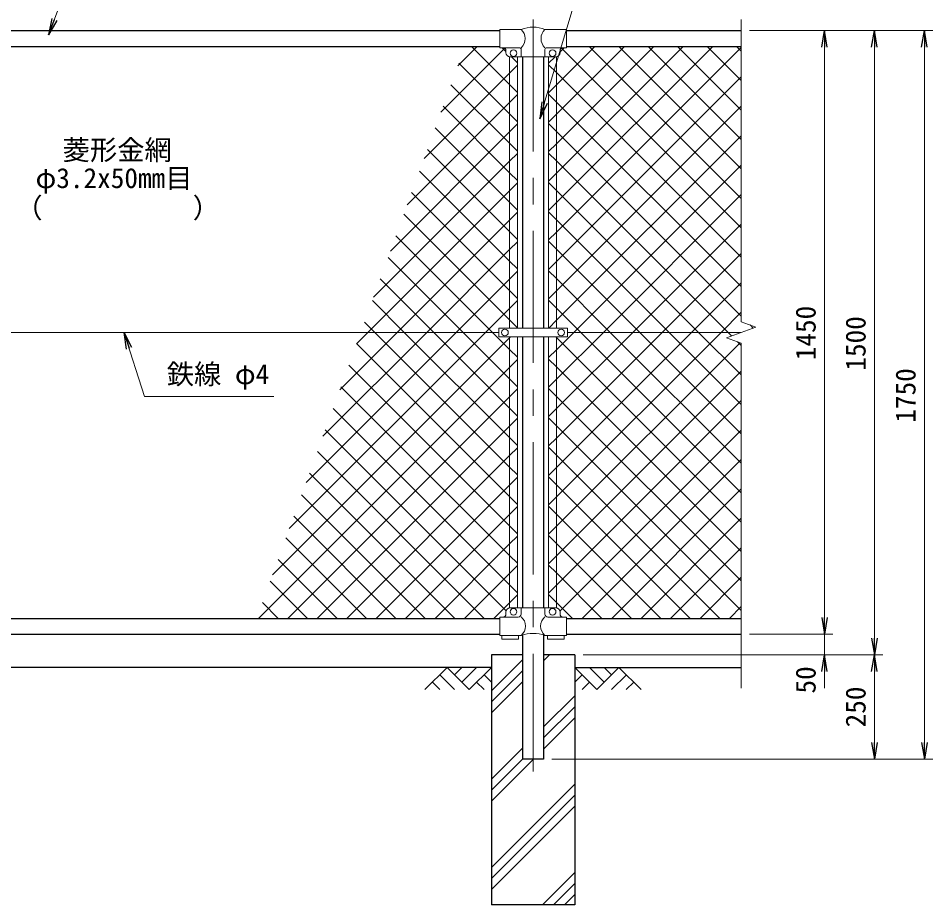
# Model space of a CAD drawing. Units: millimetres, scale not verified. Extents: x -4200 to 4200, y -2970 to 2970.
# Drawn here: x -2621 to -425, y -1140 to 990 of the extents above; entities that cross this region are included whole.
import ezdxf
from ezdxf.enums import TextEntityAlignment as Align

# ---------------------------------------------------------------- set-up
doc = ezdxf.new("R2010")
doc.units = ezdxf.units.MM
doc.header["$LTSCALE"] = 10
doc.linetypes.add('USER1', pattern=[50.8, 31.75, -6.35, 6.35, -6.35])
for name, color, linetype, lineweight in [('0-1_D-BMK', 2, 'USER1', 13), ('0-2_D-STR1', 1, 'Continuous', 25), ('0-3_D-STR-DIM', 7, 'Continuous', 13), ('0-8_D-STR4', 7, 'Continuous', 25), ('0-9_D-BGD', 7, 'Continuous', 25), ('0-A_D-DCR-HCH', 7, 'Continuous', 13), ('0-B_D-STR3', 3, 'Continuous', 13), ('0-C_D-STR2', 7, 'Continuous', 13), ('0-D_D-STR-TXT', 7, 'Continuous', 13)]:
    doc.layers.add(name, color=color, linetype=linetype, lineweight=lineweight)
doc.layers.add('0-4_0', color=7, linetype='Continuous')
doc.styles.add('ＭＳ ゴシック', font='')
doc.styles.get('ＭＳ ゴシック').set_extended_font_data('MS Gothic')

# ---------------------------------------------------------------- blocks, each defined once
blk = doc.blocks.new('_Open')
at = {"layer": '0-4_0'}
blk.add_line((-10, 1.667), (0, 0), dxfattribs=at)
blk.add_lwpolyline([(-10, -1.667), (0, 0), (-10, 0)], dxfattribs=at)

msp = doc.modelspace()

# ---------------------------------------------------------------- linework, layer by layer
at = {"layer": '0-1_D-BMK'}
msp.add_line((-1384.97, 987.06), (-1384.97, -820), dxfattribs=at)
at = {"layer": '0-2_D-STR1'}
for p, q in [((-3304.97, 960), (-1464.97, 960)), ((-1304.97, 960), (-884.97, 960)), ((-3304.97, 922), (-1464.97, 922)), ((-1304.97, 922), (-884.97, 922)), ((-1410.37, 897), (-1410.37, 245.5)), ((-1359.57, 897), (-1359.57, 245.5)), ((-1410.37, 224.5), (-1410.37, -427)), ((-1359.57, 224.5), (-1359.57, -427)), ((-3304.97, -452), (-1464.97, -452)), ((-1304.97, -452), (-884.97, -452)), ((-3304.97, -490), (-1464.97, -490)), ((-1410.37, -493), (-1410.37, -790)), ((-1359.57, -493), (-1359.57, -790)), ((-1304.97, -490), (-884.97, -490)), ((-1359.57, -790), (-1410.37, -790))]:
    msp.add_line(p, q, dxfattribs=at)
at = {"layer": '0-3_D-STR-DIM'}
for p, q in [((-884.97, 987.06), (-884.97, 260.65)), ((-864.97, 960), (-664.97, 960)), ((-864.97, 960), (-544.97, 960)), ((-864.97, 960), (-424.97, 960)), ((-684.97, 920), (-684.97, -450)), ((-564.97, 920), (-564.97, -500)), ((-444.97, 920), (-444.97, -750)), ((-920.21, 222.17), (-849.74, 247.83)), ((-849.74, 247.83), (-884.97, 260.65)), ((-884.97, 209.35), (-920.21, 222.17)), ((-884.97, 209.35), (-884.97, -620)), ((-684.97, -450), (-684.97, -410)), ((-864.97, -490), (-664.97, -490)), ((-864.97, -490), (-664.97, -490)), ((-684.97, -490), (-684.97, -540)), ((-1264.97, -540), (-664.97, -540)), ((-1264.97, -540), (-544.97, -540)), ((-1264.97, -540), (-544.97, -540)), ((-684.97, -580), (-684.97, -620)), ((-564.97, -580), (-564.97, -750)), ((-1339.57, -790), (-424.97, -790)), ((-1339.57, -790), (-544.97, -790))]:
    msp.add_line(p, q, dxfattribs=at)
at = {"layer": '0-8_D-STR4'}
for p, q in [((-1484.97, -540), (-1484.97, -1140)), ((-1410.37, -540), (-1484.97, -540)), ((-1284.97, -540), (-1359.57, -540)), ((-1284.97, -540), (-1284.97, -1140)), ((-1284.97, -1140), (-1484.97, -1140)), ((-1284.97, -1140), (-1484.97, -1140))]:
    msp.add_line(p, q, dxfattribs=at)
at = {"layer": '0-9_D-BGD'}
for p, q in [((-1484.97, -570), (-3284.97, -570)), ((-1284.97, -570), (-884.97, -570))]:
    msp.add_line(p, q, dxfattribs=at)
at = {"layer": '0-A_D-DCR-HCH'}
for p, q in [((-1359.57, -553.84), (-1345.74, -540)), ((-1591.4, -570), (-1644.61, -623.21)), ((-1591.4, -570), (-1538.19, -623.21)), ((-1573.66, -587.74), (-1555.92, -570)), ((-1555.92, -605.47), (-1520.45, -570)), ((-1538.19, -623.21), (-1484.97, -570)), ((-1484.97, -626.21), (-1410.37, -551.61)), ((-1231.76, -623.21), (-1284.97, -570)), ((-1214.03, -605.47), (-1249.5, -570)), ((-1178.55, -570), (-1231.76, -623.21)), ((-1196.2, -587.83), (-1214.03, -570)), ((-1178.55, -570), (-1125.34, -623.21)), ((-1609.14, -587.74), (-1573.5, -623.21)), ((-1502.71, -587.74), (-1484.97, -605.39)), ((-1484.97, -652.72), (-1410.37, -578.12)), ((-1267.24, -587.74), (-1284.97, -605.39)), ((-1160.81, -587.74), (-1196.45, -623.21)), ((-1626.87, -605.47), (-1609.05, -623.21)), ((-1520.45, -605.47), (-1502.63, -623.21)), ((-1484.97, -679.24), (-1410.37, -604.64)), ((-1249.5, -605.47), (-1267.32, -623.21)), ((-1143.08, -605.47), (-1160.89, -623.21)), ((-1359.57, -712.94), (-1284.97, -638.34)), ((-1359.57, -739.45), (-1284.97, -664.85)), ((-1359.57, -765.97), (-1284.97, -691.37)), ((-1484.97, -838.34), (-1410.37, -763.74)), ((-1484.97, -891.37), (-1383.6, -790)), ((-1484.97, -864.85), (-1410.12, -790)), ((-1484.97, -1050.47), (-1284.97, -850.47)), ((-1484.97, -1076.99), (-1284.97, -876.99)), ((-1484.97, -1103.5), (-1284.97, -903.5)), ((-1362.37, -1140), (-1284.97, -1062.6)), ((-1335.86, -1140), (-1284.97, -1089.12)), ((-1309.34, -1140), (-1284.97, -1115.63))]:
    msp.add_line(p, q, dxfattribs=at)
at = {"layer": '0-B_D-STR3'}
for p, q in [((-1464.97, 963), (-1464.97, 919)), ((-1464.97, 963), (-1413.52, 963)), ((-1356.42, 963), (-1304.97, 963)), ((-1304.97, 963), (-1304.97, 919)), ((-1464.97, 919), (-1418.22, 919)), ((-1449.97, 912), (-1449.97, 907)), ((-1413.52, 914.3), (-1413.52, 897)), ((-1356.42, 914.3), (-1356.42, 897)), ((-1351.72, 919), (-1304.97, 919)), ((-1319.97, 912), (-1319.97, 907)), ((-1441.47, 897), (-1441.47, 245.5)), ((-1439.97, 897), (-1329.97, 897)), ((-1422.47, 897), (-1422.47, 245.5)), ((-1347.47, 897), (-1347.47, 245.5)), ((-1328.47, 897), (-1328.47, 245.5)), ((-1467.47, 245.5), (-1467.47, 224.5)), ((-1302.47, 245.5), (-1467.47, 245.5)), ((-1302.47, 245.5), (-1302.47, 224.5)), ((-3307.98, 235), (-1467.47, 235)), ((-1302.47, 224.5), (-1467.47, 224.5)), ((-1441.47, 224.5), (-1441.47, -427.11)), ((-1422.47, 224.5), (-1422.47, -427)), ((-1347.47, 224.5), (-1347.47, -427)), ((-1328.47, 224.5), (-1328.47, -427.11)), ((-1302.47, 235), (-884.97, 235)), ((-1449.97, -437), (-1449.97, -442)), ((-1439.97, -427), (-1329.97, -427)), ((-1413.52, -427), (-1413.52, -442)), ((-1356.42, -427), (-1356.42, -442)), ((-1319.97, -437), (-1319.97, -442)), ((-1464.97, -449), (-1464.97, -493)), ((-1420.52, -449), (-1464.97, -449)), ((-1304.97, -449), (-1349.42, -449)), ((-1304.97, -449), (-1304.97, -493)), ((-1413.52, -493), (-1464.97, -493)), ((-1459.97, -493), (-1459.97, -502.3)), ((-1419.97, -502.3), (-1459.97, -502.3)), ((-1419.97, -493), (-1419.97, -502.3)), ((-1304.97, -493), (-1356.42, -493)), ((-1349.97, -493), (-1349.97, -502.3)), ((-1309.97, -502.3), (-1349.97, -502.3)), ((-1309.97, -493), (-1309.97, -502.3))]:
    msp.add_line(p, q, dxfattribs=at)
for centre in [(-1431.97, 906), (-1337.97, 906), (-1452.47, 235), (-1317.47, 235), (-1431.97, -436), (-1337.97, -436)]:
    msp.add_circle(centre, 8, dxfattribs=at)
for centre, radius, start, end in [((-1384.97, 888.27), 80, 69.0916, 110.9084), ((-1434.78, 941), 30.59, 314.01503, 45.98497), ((-1335.17, 941), 30.59, 134.01503, 225.98497), ((-1456.97, 912), 7, 0, 90), ((-1439.97, 907), 10, 180, 270), ((-1418.22, 914.3), 4.7, 0, 90), ((-1351.72, 914.3), 4.7, 90, 180), ((-1329.97, 907), 10, 270, 0), ((-1312.97, 912), 7, 90, 180), ((-1439.97, -437), 10, 90, 180), ((-1329.97, -437), 10, 0, 90), ((-1456.97, -442), 7, 270, 0), ((-1420.52, -442), 7, 270, 0), ((-1432.65, -470.56), 29.48, 310.4464, 49.5536), ((-1337.3, -470.56), 29.48, 130.4464, 229.5536), ((-1349.42, -442), 7, 180, 270), ((-1312.97, -442), 7, 180, 270), ((-1384.97, -573.49), 85.4, 70.46947, 109.53053)]:
    msp.add_arc(centre, radius, start, end, dxfattribs=at)
at = {"layer": '0-C_D-STR2'}
for p, q in [((-1606.29, 764.07), (-1452.78, 917.58)), ((-1565.82, 875.24), (-1519.07, 922)), ((-1449.97, 909.91), (-1459.06, 919)), ((-1328.47, 829.75), (-1236.22, 922)), ((-1328.47, 759.04), (-1165.51, 922)), ((-1328.47, 688.33), (-1094.8, 922)), ((-1328.47, 617.62), (-1024.09, 922)), ((-1328.47, 546.91), (-953.38, 922)), ((-1328.47, 476.2), (-884.97, 919.7)), ((-1320.18, 908.76), (-1309.93, 919)), ((-884.97, 486.33), (-1316.91, 918.27)), ((-884.97, 557.04), (-1249.93, 922)), ((-884.97, 627.75), (-1179.22, 922)), ((-884.97, 698.46), (-1108.51, 922)), ((-884.97, 769.18), (-1037.8, 922)), ((-884.97, 839.89), (-967.09, 922)), ((-884.97, 910.6), (-896.38, 922)), ((-1441.47, 759.99), (-1563.4, 881.91)), ((-1422.47, 882.41), (-1437.06, 897)), ((-1347.47, 881.46), (-1331.93, 897)), ((-1646.75, 652.89), (-1441.47, 858.17)), ((-1441.47, 858.17), (-1422.47, 877.17)), ((-1328.47, 859.12), (-1347.47, 878.12)), ((-884.97, 415.62), (-1328.47, 859.12)), ((-1328.47, 405.49), (-884.97, 848.99)), ((-1441.47, 689.28), (-1582.27, 830.07)), ((-1347.47, 810.75), (-1328.47, 829.75)), ((-1441.47, 787.46), (-1422.47, 806.46)), ((-1328.47, 788.41), (-1347.47, 807.41)), ((-1687.22, 541.72), (-1441.47, 787.46)), ((-1441.47, 618.57), (-1601.13, 778.23)), ((-884.97, 344.91), (-1328.47, 788.41)), ((-1328.47, 334.78), (-884.97, 778.28)), ((-1422.47, 740.99), (-1441.47, 759.99)), ((-1347.47, 740.04), (-1328.47, 759.04)), ((-1441.47, 547.86), (-1620, 726.39)), ((-1441.47, 716.75), (-1422.47, 735.75)), ((-1727.68, 430.54), (-1441.47, 716.75)), ((-1422.47, 670.28), (-1441.47, 689.28)), ((-1347.47, 669.33), (-1328.47, 688.33)), ((-1441.47, 477.15), (-1638.87, 674.54)), ((-1441.47, 646.04), (-1422.47, 665.04)), ((-1768.15, 319.37), (-1441.47, 646.04)), ((-1441.47, 406.44), (-1657.74, 622.7)), ((-1422.47, 599.57), (-1441.47, 618.57)), ((-1347.47, 598.62), (-1328.47, 617.62)), ((-1286.83, 235), (-884.97, 636.85)), ((-1441.47, 575.33), (-1422.47, 594.33)), ((-1328.47, 576.28), (-1347.47, 595.28)), ((-1781.8, 235), (-1441.47, 575.33)), ((-987.19, 235), (-1328.47, 576.28)), ((-1441.47, 335.73), (-1676.61, 570.86)), ((-1216.12, 235), (-884.97, 566.14)), ((-1422.47, 528.86), (-1441.47, 547.86)), ((-1347.47, 527.91), (-1328.47, 546.91)), ((-1441.47, 265.02), (-1695.48, 519.02)), ((-1441.47, 504.62), (-1422.47, 523.62)), ((-1328.47, 505.57), (-1347.47, 524.57)), ((-1057.91, 235), (-1328.47, 505.57)), ((-1711.09, 235), (-1441.47, 504.62)), ((-1145.41, 235), (-884.97, 495.43)), ((-1482.17, 235), (-1714.35, 467.18)), ((-1422.47, 458.15), (-1441.47, 477.15)), ((-1347.47, 457.2), (-1328.47, 476.2)), ((-1441.47, 433.91), (-1422.47, 452.91)), ((-1328.47, 434.86), (-1347.47, 453.86)), ((-1640.38, 235), (-1441.47, 433.91)), ((-1128.62, 235), (-1328.47, 434.86)), ((-1074.7, 235), (-884.97, 424.72)), ((-1552.88, 235), (-1733.22, 415.34)), ((-1422.47, 387.44), (-1441.47, 406.44)), ((-1347.47, 386.49), (-1328.47, 405.49)), ((-1441.47, 363.2), (-1422.47, 382.2)), ((-1328.47, 364.15), (-1347.47, 383.15)), ((-1623.59, 235), (-1752.09, 363.49)), ((-1569.67, 235), (-1441.47, 363.2)), ((-1199.33, 235), (-1328.47, 364.15)), ((-1003.99, 235), (-884.97, 354.01)), ((-1422.47, 316.73), (-1441.47, 335.73)), ((-1347.47, 315.78), (-1328.47, 334.78)), ((-1694.3, 235), (-1770.95, 311.65)), ((-1441.47, 292.49), (-1422.47, 311.49)), ((-1328.47, 293.44), (-1347.47, 312.44)), ((-1498.96, 235), (-1441.47, 292.49)), ((-1270.04, 235), (-1328.47, 293.44)), ((-1422.47, 246.02), (-1441.47, 265.02)), ((-933.28, 235), (-884.97, 283.3)), ((-1765.01, 235), (-1789.82, 259.81)), ((-856.23, 245.46), (-863.67, 252.9)), ((-849.74, 247.82), (-849.74, 247.83)), ((-1970.47, -236.51), (-1498.96, 235)), ((-1930, -125.33), (-1569.67, 235)), ((-1889.54, -14.16), (-1640.38, 235)), ((-1849.07, 97.02), (-1711.09, 235)), ((-1808.61, 208.19), (-1781.8, 235)), ((-1441.47, -88.54), (-1765.01, 235)), ((-1441.47, -17.83), (-1694.3, 235)), ((-1441.47, 52.88), (-1623.59, 235)), ((-1441.47, 123.59), (-1552.88, 235)), ((-1441.47, 194.3), (-1482.17, 235)), ((-1328.47, 193.35), (-1286.83, 235)), ((-1328.47, 122.64), (-1216.12, 235)), ((-1328.47, 51.93), (-1145.41, 235)), ((-1328.47, -18.78), (-1074.7, 235)), ((-1328.47, -89.49), (-1003.99, 235)), ((-1328.47, -160.2), (-933.28, 235)), ((-884.97, -150.06), (-1270.04, 235)), ((-884.97, -79.35), (-1199.33, 235)), ((-884.97, -8.64), (-1128.62, 235)), ((-884.97, 62.07), (-1057.91, 235)), ((-884.97, 132.78), (-987.19, 235)), ((-1441.47, -159.25), (-1808.69, 207.97)), ((-884.97, 203.49), (-894.18, 212.7)), ((-1422.47, 175.3), (-1441.47, 194.3)), ((-1347.47, 174.35), (-1328.47, 193.35)), ((-1441.47, -229.96), (-1827.56, 156.13)), ((-1441.47, 151.06), (-1422.47, 170.06)), ((-1328.47, 152.02), (-1347.47, 171.02)), ((-2044.54, -452), (-1441.47, 151.06)), ((-884.97, -291.48), (-1328.47, 152.02)), ((-1328.47, -301.62), (-884.97, 141.88)), ((-1422.47, 104.59), (-1441.47, 123.59)), ((-1347.47, 103.64), (-1328.47, 122.64)), ((-1441.47, -300.67), (-1846.43, 104.28)), ((-1441.47, 80.35), (-1422.47, 99.35)), ((-1328.47, 81.3), (-1347.47, 100.3)), ((-1973.83, -452), (-1441.47, 80.35)), ((-884.97, -362.2), (-1328.47, 81.3)), ((-1328.47, -372.33), (-884.97, 71.17)), ((-1441.47, -371.38), (-1865.3, 52.44)), ((-1422.47, 33.88), (-1441.47, 52.88)), ((-1347.47, 32.93), (-1328.47, 51.93)), ((-1441.47, 9.64), (-1422.47, 28.64)), ((-1328.47, 10.59), (-1347.47, 29.59)), ((-1903.12, -452), (-1441.47, 9.64)), ((-1449.51, -434.05), (-1884.17, 0.6)), ((-884.97, -432.91), (-1328.47, 10.59)), ((-1320.25, -434.81), (-884.97, 0.46)), ((-1422.47, -36.83), (-1441.47, -17.83)), ((-1347.47, -37.78), (-1328.47, -18.78)), ((-1441.47, -61.07), (-1422.47, -42.07)), ((-1328.47, -60.12), (-1347.47, -41.12)), ((-1502.28, -452), (-1903.04, -51.24)), ((-1832.41, -452), (-1441.47, -61.07)), ((-936.59, -452), (-1328.47, -60.12)), ((-1266.72, -452), (-884.97, -70.25)), ((-1572.99, -452), (-1921.9, -103.08)), ((-1422.47, -107.54), (-1441.47, -88.54)), ((-1347.47, -108.49), (-1328.47, -89.49)), ((-1761.7, -452), (-1441.47, -131.78)), ((-1441.47, -131.78), (-1422.47, -112.78)), ((-1328.47, -130.83), (-1347.47, -111.83)), ((-1007.3, -452), (-1328.47, -130.83)), ((-1196.01, -452), (-884.97, -140.96)), ((-1643.7, -452), (-1940.77, -154.92)), ((-1422.47, -178.25), (-1441.47, -159.25)), ((-1347.47, -179.2), (-1328.47, -160.2)), ((-1441.47, -202.49), (-1422.47, -183.49)), ((-1328.47, -201.54), (-1347.47, -182.54)), ((-1714.41, -452), (-1959.64, -206.77)), ((-1690.99, -452), (-1441.47, -202.49)), ((-1078.01, -452), (-1328.47, -201.54)), ((-1125.3, -452), (-884.97, -211.67)), ((-1422.47, -248.96), (-1441.47, -229.96)), ((-1785.12, -452), (-1978.51, -258.61)), ((-1441.47, -273.2), (-1422.47, -254.2)), ((-1328.47, -272.25), (-1347.47, -253.25)), ((-1620.27, -452), (-1441.47, -273.2)), ((-1148.72, -452), (-1328.47, -272.25)), ((-1054.59, -452), (-884.97, -282.39)), ((-1422.47, -319.67), (-1441.47, -300.67)), ((-1347.47, -320.62), (-1328.47, -301.62)), ((-1855.83, -452), (-1997.38, -310.45)), ((-1441.47, -343.91), (-1422.47, -324.91)), ((-1328.47, -342.96), (-1347.47, -323.96)), ((-1549.56, -452), (-1441.47, -343.91)), ((-1219.43, -452), (-1328.47, -342.96)), ((-1926.54, -452), (-2016.25, -362.29)), ((-1422.47, -390.38), (-1441.47, -371.38)), ((-1347.47, -391.33), (-1328.47, -372.33)), ((-983.88, -452), (-884.97, -353.1)), ((-1328.47, -413.67), (-1347.47, -394.67)), ((-1997.25, -452), (-2035.12, -414.13)), ((-1478.85, -452), (-1441.47, -414.62)), ((-1441.47, -414.62), (-1422.47, -395.62)), ((-1290.14, -452), (-1328.47, -413.67)), ((-913.17, -452), (-884.97, -423.81))]:
    msp.add_line(p, q, dxfattribs=at)
for points in [[(-1422.47, 811.7), (-1441.47, 830.7), (-1532.77, 922)], [(-884.97, 274.2), (-1328.47, 717.7), (-1347.47, 736.7)], [(-1347.04, 245.5), (-1328.47, 264.06), (-884.97, 707.56)], [(-908.08, 226.59), (-916.48, 235), (-1328.47, 646.99), (-1347.47, 665.99)], [(-2010.93, -347.68), (-1441.47, 221.78), (-1438.75, 224.5)], [(-884.97, -220.77), (-1328.47, 222.73), (-1330.25, 224.5)], [(-1347.47, -249.91), (-1328.47, -230.91), (-887.35, 210.21)]]:
    msp.add_lwpolyline(points, dxfattribs=at)
at = {"layer": '0-D_D-STR-TXT'}
for points in [[(-1953.16, 1108), (-2489.46, 1108), (-2548.1, 951.43)], [(-729.36, 1108), (-1261.02, 1108), (-1368.3, 750.38)], [(-2007.31, 81.37), (-2318.64, 81.37), (-2366.73, 233.09)]]:
    msp.add_lwpolyline(points, dxfattribs=at)

# ---------------------------------------------------------------- block references
at = {"layer": '0-3_D-STR-DIM', "xscale": 4, "yscale": 4}
for p, rotation in [((-684.97, 960), 90), ((-564.97, 960), 90), ((-444.97, 960), 90), ((-684.97, -490), 270), ((-684.97, -490), 270), ((-564.97, -540), 270), ((-684.97, -540), 90), ((-564.97, -540), 90), ((-564.97, -790), 270), ((-444.97, -790), 270)]:
    msp.add_blockref('_Open', p, dxfattribs=dict(at, rotation=rotation))
at = {"layer": '0-D_D-STR-TXT', "xscale": 4, "yscale": 4}
for p, rotation in [((-2548.8, 949.56), 249.46512), ((-1368.88, 748.47), 253.30154), ((-2367.34, 235), 107.58773)]:
    msp.add_blockref('_Open', p, dxfattribs=dict(at, rotation=rotation))

# ---------------------------------------------------------------- texts
at = {"layer": '0-3_D-STR-DIM', "style": 'ＭＳ ゴシック'}
for s, p in [('1450', (-691.72, 168.1)), ('1500', (-571.72, 143.1)), ('1750', (-451.72, 18.1)), ('50', (-691.72, -632.63)), ('250', (-571.72, -714))]:
    msp.add_text(s, height=48.09, rotation=90, dxfattribs=at).set_placement(p, align=Align.BOTTOM_LEFT)
at = {"layer": '0-D_D-STR-TXT', "style": 'ＭＳ ゴシック'}
for s, p in [('菱形金網', (-2514.92, 634.9)), ('φ3.2x50mm目', (-2579.9, 567.31)), ('（\u3000\u3000   \u3000\u3000）', (-2628.63, 495.66)), ('鉄線 φ4', (-2264.92, 96.24))]:
    msp.add_text(s, height=48.09, dxfattribs=at).set_placement(p, align=Align.BOTTOM_LEFT)

doc.saveas('drawing.dxf')
